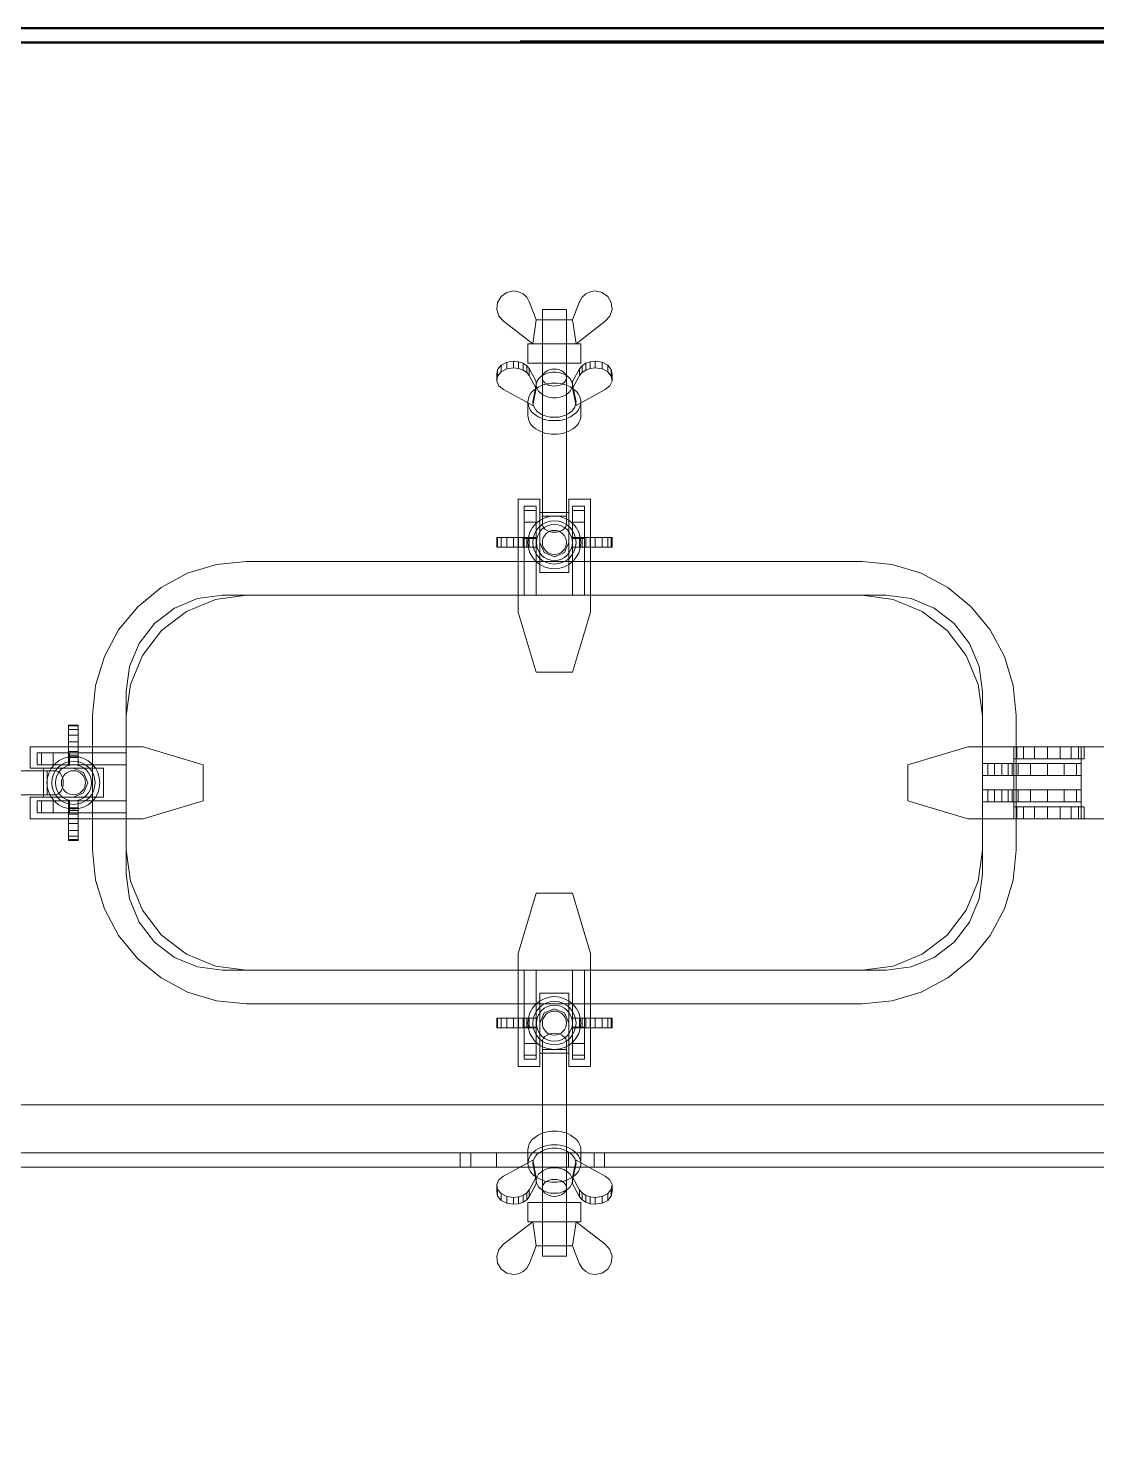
# Model space of a CAD drawing. Header units: millimetres. Extents: x -35117 to 70520, y -28859 to 27816.
# Drawn here: x 53006 to 53451, y -7721 to -7138 of the extents above; entities that cross this region are included whole.
import ezdxf

# ---------------------------------------------------------------- set-up
doc = ezdxf.new("R2010")
doc.units = ezdxf.units.MM
for name, color, linetype in [('-1109', 7, 'Continuous'), ('-1512', 7, 'Continuous'), ('PIPE_VENT', 251, 'Continuous')]:
    doc.layers.add(name, color=color, linetype=linetype)
doc.layers.add('Hull', color=1, linetype='Continuous', lineweight=40)

msp = doc.modelspace()

# ---------------------------------------------------------------- linework, layer by layer
at = {"layer": '-1109', "color": 1, "lineweight": 0}
for p, q in [((53230.812, -7605.896), (53200.812, -7605.896)), ((53241.418, -7605.896), (53230.812, -7605.896)), ((53245.811, -7605.896), (53241.418, -7605.896))]:
    msp.add_line(p, q, dxfattribs=at)
at = {"layer": '-1512', "color": 6, "lineweight": 0}
msp.add_line((53007.005, -7137.897), (53005.179, -7137.897), dxfattribs=at)
at = {"layer": 'Hull', "color": 4, "linetype": 'Continuous', "lineweight": 50}
for p, q in [((51765.813, -7137.897), (57370.812, -7137.897)), ((55850.812, -7137.897), (51765.813, -7137.897)), ((57370.812, -7143.897), (51765.813, -7143.897)), ((53600.716, -7143.723), (53210.715, -7143.723)), ((53210.715, -7143.723), (53600.716, -7143.723))]:
    msp.add_line(p, q, dxfattribs=at)
at = {"layer": 'Hull', "color": 86, "linetype": 'Continuous', "lineweight": 9}
for p, q in [((53610.811, -7605.896), (51765.813, -7605.896)), ((53185.812, -7605.896), (53185.812, -7611.896)), ((53190.205, -7605.896), (53185.812, -7605.896)), ((53190.205, -7611.896), (53190.205, -7605.896)), ((53200.812, -7605.896), (53190.205, -7605.896)), ((53200.812, -7611.896), (53200.812, -7605.896)), ((53230.812, -7611.896), (53230.812, -7605.896)), ((53241.418, -7605.896), (53241.418, -7611.896)), ((53245.811, -7611.896), (53245.811, -7605.896)), ((51765.813, -7611.896), (53610.811, -7611.896)), ((53185.812, -7611.896), (53190.205, -7611.896)), ((53190.205, -7611.896), (53200.812, -7611.896)), ((53200.812, -7611.896), (53230.812, -7611.896)), ((53230.812, -7611.896), (53241.418, -7611.896)), ((53241.418, -7611.896), (53245.811, -7611.896))]:
    msp.add_line(p, q, dxfattribs=at)
at = {"layer": 'Hull', "color": 4, "linetype": 'Continuous', "lineweight": 50}
for points in [[(53559.812, -7153.898), (53552.74, -7150.968), (53549.812, -7143.897), (51765.813, -7143.897)], [(53210.676, -7143.561), (53660.676, -7143.561), (53660.676, -9736.921)]]:
    msp.add_lwpolyline(points, dxfattribs=at)
at = {"layer": 'Hull', "color": 86, "linetype": 'Continuous', "lineweight": 9}
msp.add_lwpolyline([(51765.813, -7605.896), (53653.661, -7605.896), (53629.826, -7585.898), (51765.813, -7585.898)], dxfattribs=at)
at = {"layer": 'PIPE_VENT', "color": 251, "linetype": 'Continuous', "lineweight": 5}
for p, q in [((53201.274, -7252.082), (53202.734, -7249.579)), ((53202.734, -7249.579), (53205.084, -7247.883)), ((53205.084, -7247.883), (53207.919, -7247.281)), ((53207.919, -7247.281), (53209.994, -7247.596)), ((53235.385, -7251.767), (53236.424, -7249.946)), ((53236.424, -7249.946), (53237.956, -7248.511)), ((53237.956, -7248.511), (53239.845, -7247.596)), ((53239.845, -7247.596), (53241.92, -7247.281)), ((53241.92, -7247.281), (53244.755, -7247.883)), ((53200.954, -7254.963), (53201.274, -7252.082)), ((53201.826, -7257.724), (53200.954, -7254.963)), ((53214.453, -7251.767), (53214.406, -7251.648)), ((53214.453, -7251.767), (53214.406, -7251.648)), ((53219.919, -7254.963), (53229.919, -7254.963)), ((53219.919, -7254.963), (53219.919, -7340.964)), ((53229.919, -7254.963), (53229.919, -7340.964)), ((53232.42, -7259.281), (53235.387, -7251.767)), ((53235.432, -7251.648), (53235.385, -7251.767)), ((53203.744, -7259.9), (53201.826, -7257.724)), ((53215.919, -7269.281), (53203.744, -7259.9)), ((53217.419, -7259.281), (53215.919, -7269.281)), ((53217.419, -7259.281), (53232.42, -7259.281)), ((53233.92, -7269.281), (53232.42, -7259.281)), ((53232.42, -7259.281), (53233.92, -7269.281)), ((53213.92, -7269.281), (53235.919, -7269.281)), ((53213.92, -7277.283), (53213.92, -7269.281)), ((53233.92, -7269.281), (53215.919, -7269.281)), ((53235.919, -7277.283), (53235.919, -7269.281)), ((53201.274, -7279.911), (53202.734, -7278.138)), ((53201.274, -7279.911), (53201.274, -7282.737)), ((53202.734, -7278.138), (53205.084, -7276.938)), ((53202.734, -7278.138), (53202.734, -7280.967)), ((53205.084, -7276.938), (53207.919, -7276.514)), ((53205.084, -7276.938), (53205.084, -7279.767)), ((53207.919, -7276.514), (53207.919, -7279.34)), ((53207.919, -7276.514), (53209.994, -7276.737)), ((53209.994, -7276.737), (53209.994, -7279.563)), ((53209.994, -7276.737), (53211.883, -7277.381)), ((53211.883, -7277.381), (53211.883, -7280.21)), ((53211.883, -7277.381), (53213.415, -7278.397)), ((53213.415, -7278.397), (53213.415, -7281.226)), ((53213.415, -7278.397), (53214.406, -7279.627)), ((53235.919, -7277.283), (53213.92, -7277.283)), ((53214.453, -7282.514), (53214.453, -7279.688)), ((53235.432, -7282.432), (53235.432, -7279.603)), ((53236.424, -7278.397), (53237.956, -7277.381)), ((53236.424, -7278.397), (53236.424, -7281.226)), ((53237.956, -7277.381), (53239.845, -7276.737)), ((53237.956, -7277.381), (53237.956, -7280.21)), ((53239.845, -7276.737), (53241.92, -7276.514)), ((53239.845, -7276.737), (53239.845, -7279.563)), ((53241.92, -7276.514), (53241.92, -7279.34)), ((53241.92, -7276.514), (53244.755, -7276.935)), ((53244.755, -7276.935), (53244.755, -7279.764)), ((53244.755, -7276.935), (53247.105, -7278.138)), ((53247.105, -7278.138), (53247.105, -7280.967)), ((53247.105, -7278.138), (53248.566, -7279.908)), ((53248.566, -7279.908), (53248.566, -7282.737)), ((53214.453, -7282.514), (53214.406, -7282.432)), ((53214.406, -7282.432), (53217.419, -7287.827)), ((53219.919, -7283.359), (53219.919, -7344.169)), ((53229.919, -7283.359), (53229.919, -7344.169)), ((53232.42, -7287.827), (53235.432, -7282.432)), ((53235.432, -7282.432), (53235.385, -7282.514)), ((53217.419, -7286.414), (53215.919, -7293.485)), ((53232.42, -7286.414), (53233.92, -7293.485)), ((53213.92, -7299.14), (53213.92, -7293.485)), ((53235.919, -7299.14), (53235.919, -7293.485)), ((53209.92, -7333.915), (53209.92, -7380.912)), ((53230.92, -7333.915), (53230.92, -7351.914)), ((53217.419, -7338.639), (53212.421, -7338.639)), ((53217.419, -7343.479), (53212.421, -7343.479)), ((53217.419, -7338.639), (53217.419, -7343.479)), ((53218.919, -7364.414), (53218.919, -7339.414)), ((53218.919, -7339.414), (53230.919, -7339.414)), ((53229.919, -7340.964), (53219.919, -7340.964)), ((53230.919, -7339.414), (53230.919, -7364.414)), ((53237.421, -7338.639), (53232.42, -7338.639)), ((53237.421, -7343.479), (53232.42, -7343.479)), ((53237.421, -7338.639), (53237.421, -7343.479)), ((53200.954, -7353.913), (53200.954, -7349.912)), ((53200.954, -7349.912), (53201.274, -7349.912)), ((53201.274, -7353.913), (53201.274, -7349.912)), ((53201.274, -7349.912), (53202.734, -7349.912)), ((53202.734, -7353.913), (53202.734, -7349.912)), ((53202.734, -7349.912), (53205.084, -7349.912)), ((53205.084, -7353.913), (53205.084, -7349.912)), ((53205.084, -7349.912), (53207.919, -7349.912)), ((53207.919, -7353.913), (53207.919, -7349.912)), ((53207.919, -7349.912), (53209.994, -7349.912)), ((53209.994, -7349.912), (53209.994, -7353.913)), ((53209.994, -7349.912), (53211.883, -7349.912)), ((53211.883, -7349.912), (53211.883, -7353.913)), ((53211.883, -7349.912), (53213.415, -7349.912)), ((53213.415, -7349.912), (53213.415, -7353.913)), ((53213.415, -7349.912), (53214.453, -7349.912)), ((53214.406, -7353.913), (53214.406, -7349.912)), ((53214.406, -7349.912), (53217.419, -7349.912)), ((53214.453, -7349.912), (53214.453, -7353.913)), ((53217.419, -7349.912), (53217.419, -7353.913)), ((53232.419, -7353.913), (53232.419, -7349.912)), ((53232.419, -7349.912), (53235.432, -7349.912)), ((53235.385, -7353.913), (53235.385, -7349.912)), ((53235.385, -7349.912), (53236.424, -7349.912)), ((53235.432, -7349.912), (53235.432, -7353.913)), ((53236.424, -7353.913), (53236.424, -7349.912)), ((53236.424, -7349.912), (53237.956, -7349.912)), ((53237.956, -7353.913), (53237.956, -7349.912)), ((53237.956, -7349.912), (53239.845, -7349.912)), ((53239.845, -7353.913), (53239.845, -7349.912)), ((53239.845, -7349.912), (53241.919, -7349.912)), ((53241.919, -7349.912), (53241.919, -7353.913)), ((53241.919, -7349.912), (53244.755, -7349.912)), ((53244.755, -7349.912), (53244.755, -7353.913)), ((53244.755, -7349.912), (53247.104, -7349.912)), ((53247.104, -7349.912), (53247.104, -7353.913)), ((53247.104, -7349.912), (53248.566, -7349.912)), ((53248.566, -7349.912), (53248.566, -7353.913)), ((53248.566, -7349.912), (53248.886, -7349.912)), ((53248.886, -7349.912), (53248.886, -7353.913)), ((53201.274, -7353.913), (53200.954, -7353.913)), ((53202.734, -7353.913), (53201.274, -7353.913)), ((53205.084, -7353.913), (53202.734, -7353.913)), ((53207.919, -7353.913), (53205.084, -7353.913)), ((53209.994, -7353.913), (53207.919, -7353.913)), ((53211.883, -7353.913), (53209.994, -7353.913)), ((53213.415, -7353.913), (53211.883, -7353.913)), ((53212.421, -7350.281), (53212.421, -7373.914)), ((53214.453, -7353.913), (53213.415, -7353.913)), ((53217.419, -7353.913), (53214.406, -7353.913)), ((53230.92, -7351.914), (53229.162, -7356.156)), ((53235.432, -7353.913), (53232.419, -7353.913)), ((53232.42, -7350.281), (53232.42, -7373.914)), ((53236.424, -7353.913), (53235.385, -7353.913)), ((53237.956, -7353.913), (53236.424, -7353.913)), ((53239.845, -7353.913), (53237.956, -7353.913)), ((53241.919, -7353.913), (53239.845, -7353.913)), ((53244.755, -7353.913), (53241.919, -7353.913)), ((53247.104, -7353.913), (53244.755, -7353.913)), ((53248.566, -7353.913), (53247.104, -7353.913)), ((53248.886, -7353.913), (53248.566, -7353.913)), ((53084.434, -7361.142), (53072.429, -7364.783)), ((53096.919, -7359.913), (53084.434, -7361.142)), ((53229.162, -7356.156), (53224.921, -7357.914)), ((53072.429, -7364.783), (53061.363, -7370.698)), ((53218.919, -7364.414), (53230.919, -7364.414)), ((53061.363, -7370.698), (53051.665, -7378.66)), ((53051.665, -7378.66), (53043.706, -7388.358)), ((53058.636, -7385.627), (53066.92, -7379.273)), ((53066.92, -7379.273), (53076.567, -7375.275)), ((53071.919, -7380.613), (53083.978, -7375.617)), ((53083.978, -7375.617), (53096.919, -7373.914)), ((53096.919, -7373.914), (53352.92, -7373.914)), ((53352.92, -7373.914), (53365.861, -7375.617)), ((53061.565, -7388.556), (53071.919, -7380.613)), ((53209.92, -7380.912), (53217.419, -7405.912)), ((53043.706, -7388.358), (53037.791, -7399.421)), ((53052.278, -7393.912), (53058.636, -7385.627)), ((53053.619, -7398.914), (53061.565, -7388.556)), ((53048.283, -7403.559), (53052.278, -7393.912)), ((53037.791, -7399.421), (53034.149, -7411.426)), ((53048.624, -7410.972), (53053.619, -7398.914)), ((53046.919, -7413.913), (53048.283, -7403.559)), ((53034.149, -7411.426), (53032.919, -7423.914)), ((53046.919, -7423.914), (53048.624, -7410.972)), ((53046.919, -7489.914), (53046.919, -7413.913)), ((53032.919, -7423.914), (53032.919, -7479.914)), ((53046.919, -7479.914), (53046.919, -7423.914)), ((53022.92, -7428.266), (53026.919, -7428.266)), ((53022.92, -7429.728), (53026.919, -7429.728)), ((53026.919, -7428.266), (53026.919, -7429.728)), ((53026.919, -7429.728), (53026.919, -7432.078)), ((53006.92, -7436.915), (53006.92, -7445.914)), ((53006.92, -7436.915), (53006.92, -7445.914)), ((53022.92, -7432.078), (53026.919, -7432.078)), ((53022.92, -7434.913), (53026.919, -7434.913)), ((53022.92, -7436.988), (53026.919, -7436.988)), ((53026.919, -7432.078), (53026.919, -7434.913)), ((53026.919, -7434.913), (53026.919, -7436.988)), ((53026.919, -7436.988), (53026.919, -7438.877)), ((53396.92, -7436.915), (53371.92, -7444.413)), ((53396.92, -7436.915), (53443.92, -7436.915)), ((53415.92, -7436.915), (53415.92, -7441.913)), ((53416.986, -7436.915), (53415.92, -7436.915)), ((53415.92, -7436.915), (53415.92, -7441.913)), ((53415.92, -7436.915), (53415.92, -7466.913)), ((53415.92, -7466.913), (53415.92, -7436.915)), ((53416.986, -7436.915), (53416.986, -7441.913)), ((53420.02, -7436.915), (53416.986, -7436.915)), ((53417.184, -7436.915), (53417.184, -7441.913)), ((53445.184, -7436.915), (53417.184, -7436.915)), ((53417.184, -7436.915), (53417.184, -7441.913)), ((53420.02, -7436.915), (53420.02, -7441.913)), ((53424.563, -7436.915), (53420.02, -7436.915)), ((53424.563, -7436.915), (53424.563, -7441.913)), ((53429.92, -7436.915), (53424.563, -7436.915)), ((53429.92, -7441.913), (53429.92, -7436.915)), ((53435.277, -7436.915), (53429.92, -7436.915)), ((53435.277, -7441.913), (53435.277, -7436.915)), ((53439.819, -7436.915), (53435.277, -7436.915)), ((53439.819, -7441.913), (53439.819, -7436.915)), ((53442.854, -7436.915), (53439.819, -7436.915)), ((53442.854, -7441.913), (53442.854, -7436.915)), ((53443.92, -7436.915), (53442.854, -7436.915)), ((53443.92, -7441.913), (53443.92, -7436.915)), ((53445.184, -7441.913), (53445.184, -7436.915)), ((53009.897, -7444.413), (53009.897, -7439.414)), ((53009.897, -7439.414), (53011.645, -7439.414)), ((53011.645, -7444.413), (53011.645, -7439.414)), ((53011.645, -7439.414), (53016.485, -7439.414)), ((53016.485, -7444.413), (53016.485, -7439.414)), ((53016.485, -7439.414), (53023.286, -7439.414)), ((53022.92, -7438.877), (53026.919, -7438.877)), ((53022.92, -7440.409), (53026.919, -7440.409)), ((53022.92, -7444.413), (53022.92, -7441.401)), ((53022.92, -7441.401), (53022.92, -7441.446)), ((53023.286, -7444.413), (53023.286, -7439.414)), ((53023.286, -7439.414), (53046.919, -7439.414)), ((53023.286, -7439.414), (53023.286, -7444.413)), ((53026.919, -7438.877), (53026.919, -7440.409)), ((53046.919, -7439.414), (53046.919, -7444.413)), ((53415.92, -7441.913), (53416.986, -7441.913)), ((53416.986, -7441.913), (53420.02, -7441.913)), ((53417.184, -7441.913), (53445.184, -7441.913)), ((53420.02, -7441.913), (53424.563, -7441.913)), ((53424.563, -7441.913), (53429.92, -7441.913)), ((53429.92, -7441.913), (53435.277, -7441.913)), ((53435.277, -7441.913), (53439.819, -7441.913)), ((53439.819, -7441.913), (53442.854, -7441.913)), ((53442.854, -7441.913), (53443.92, -7441.913)), ((52927.969, -7446.912), (53013.969, -7446.912)), ((52956.366, -7446.912), (53017.177, -7446.912)), ((53006.92, -7445.914), (53024.921, -7445.914)), ((53011.645, -7444.413), (53009.897, -7444.413)), ((53016.485, -7444.413), (53011.645, -7444.413)), ((53012.421, -7445.914), (53037.421, -7445.914)), ((53012.421, -7457.914), (53012.421, -7445.914)), ((53013.969, -7446.912), (53013.969, -7456.913)), ((53023.286, -7444.413), (53016.485, -7444.413)), ((53046.919, -7444.413), (53023.286, -7444.413)), ((53029.162, -7447.672), (53024.921, -7445.914)), ((53029.162, -7447.672), (53030.92, -7451.914)), ((53037.421, -7457.914), (53037.421, -7445.914)), ((53371.92, -7444.413), (53371.92, -7459.412)), ((53402.92, -7443.912), (53402.92, -7448.914)), ((53405.105, -7443.912), (53402.92, -7443.912)), ((53402.92, -7443.912), (53402.92, -7448.914)), ((53402.92, -7448.914), (53405.105, -7448.914)), ((53405.105, -7443.912), (53405.105, -7448.914)), ((53407.919, -7443.912), (53405.105, -7443.912)), ((53405.105, -7448.914), (53407.919, -7448.914)), ((53407.919, -7443.912), (53407.919, -7448.914)), ((53410.981, -7443.912), (53407.919, -7443.912)), ((53407.919, -7448.914), (53410.981, -7448.914)), ((53410.981, -7443.912), (53410.981, -7448.914)), ((53413.576, -7443.912), (53410.981, -7443.912)), ((53410.981, -7448.914), (53413.576, -7448.914)), ((53413.576, -7443.912), (53413.576, -7448.914)), ((53415.311, -7443.912), (53413.576, -7443.912)), ((53413.576, -7448.914), (53415.311, -7448.914)), ((53415.311, -7443.912), (53415.311, -7448.914)), ((53415.92, -7443.912), (53415.311, -7443.912)), ((53415.311, -7448.914), (53415.92, -7448.914)), ((53415.92, -7443.912), (53415.92, -7448.914)), ((53417.795, -7443.912), (53415.92, -7443.912)), ((53415.92, -7448.914), (53417.795, -7448.914)), ((53417.795, -7443.912), (53417.795, -7448.914)), ((53422.92, -7443.912), (53417.795, -7443.912)), ((53417.795, -7448.914), (53422.92, -7448.914)), ((53422.92, -7443.912), (53422.92, -7448.914)), ((53429.92, -7443.912), (53422.92, -7443.912)), ((53422.92, -7448.914), (53429.92, -7448.914)), ((53429.92, -7448.914), (53429.92, -7443.912)), ((53436.92, -7443.912), (53429.92, -7443.912)), ((53429.92, -7448.914), (53436.92, -7448.914)), ((53436.92, -7448.914), (53436.92, -7443.912)), ((53442.044, -7443.912), (53436.92, -7443.912)), ((53436.92, -7448.914), (53442.044, -7448.914)), ((53442.044, -7448.914), (53442.044, -7443.912)), ((53443.92, -7443.912), (53442.044, -7443.912)), ((53442.044, -7448.914), (53443.92, -7448.914)), ((53443.92, -7448.914), (53443.92, -7443.912)), ((53030.92, -7451.914), (53029.162, -7456.156)), ((53402.92, -7454.914), (53402.92, -7459.913)), ((53405.105, -7454.914), (53402.92, -7454.914)), ((53402.92, -7454.914), (53402.92, -7459.913)), ((53405.105, -7454.914), (53405.105, -7459.913)), ((53407.919, -7454.914), (53405.105, -7454.914)), ((53407.919, -7454.914), (53407.919, -7459.913)), ((53410.981, -7454.914), (53407.919, -7454.914)), ((53410.981, -7454.914), (53410.981, -7459.913)), ((53413.576, -7454.914), (53410.981, -7454.914)), ((53413.576, -7454.914), (53413.576, -7459.913)), ((53415.311, -7454.914), (53413.576, -7454.914)), ((53415.311, -7454.914), (53415.311, -7459.913)), ((53415.92, -7454.914), (53415.311, -7454.914)), ((53415.92, -7454.914), (53415.92, -7459.913)), ((53417.795, -7454.914), (53415.92, -7454.914)), ((53417.795, -7454.914), (53417.795, -7459.913)), ((53422.92, -7454.914), (53417.795, -7454.914)), ((53422.92, -7454.914), (53422.92, -7459.913)), ((53429.92, -7454.914), (53422.92, -7454.914)), ((53429.92, -7459.913), (53429.92, -7454.914)), ((53436.92, -7454.914), (53429.92, -7454.914)), ((53436.92, -7459.913), (53436.92, -7454.914)), ((53442.044, -7454.914), (53436.92, -7454.914)), ((53442.044, -7459.913), (53442.044, -7454.914)), ((53443.92, -7454.914), (53442.044, -7454.914)), ((53443.92, -7459.913), (53443.92, -7454.914)), ((52927.969, -7456.913), (53013.969, -7456.913)), ((52956.366, -7456.913), (53017.177, -7456.913)), ((53006.92, -7457.914), (53006.92, -7466.913)), ((53024.921, -7457.914), (53006.92, -7457.914)), ((53006.92, -7457.914), (53006.92, -7466.913)), ((53009.897, -7464.414), (53009.897, -7459.412)), ((53009.897, -7459.412), (53011.645, -7459.412)), ((53011.645, -7464.414), (53011.645, -7459.412)), ((53011.645, -7459.412), (53016.485, -7459.412)), ((53037.421, -7457.914), (53012.421, -7457.914)), ((53016.485, -7464.414), (53016.485, -7459.412)), ((53016.485, -7459.412), (53023.286, -7459.412)), ((53022.92, -7462.427), (53022.92, -7459.412)), ((53023.286, -7464.414), (53023.286, -7459.412)), ((53023.286, -7459.412), (53046.919, -7459.412)), ((53023.286, -7459.412), (53023.286, -7464.414)), ((53029.162, -7456.156), (53024.921, -7457.914)), ((53046.919, -7459.412), (53046.919, -7464.414)), ((53371.92, -7459.412), (53396.92, -7466.913)), ((53402.92, -7459.913), (53405.105, -7459.913)), ((53405.105, -7459.913), (53407.919, -7459.913)), ((53407.919, -7459.913), (53410.981, -7459.913)), ((53410.981, -7459.913), (53413.576, -7459.913)), ((53413.576, -7459.913), (53415.311, -7459.913)), ((53415.311, -7459.913), (53415.92, -7459.913)), ((53415.92, -7459.913), (53417.795, -7459.913)), ((53417.795, -7459.913), (53422.92, -7459.913)), ((53422.92, -7459.913), (53429.92, -7459.913)), ((53429.92, -7459.913), (53436.92, -7459.913)), ((53436.92, -7459.913), (53442.044, -7459.913)), ((53442.044, -7459.913), (53443.92, -7459.913)), ((53011.645, -7464.414), (53009.897, -7464.414)), ((53016.485, -7464.414), (53011.645, -7464.414)), ((53023.286, -7464.414), (53016.485, -7464.414)), ((53022.92, -7462.381), (53022.92, -7462.427)), ((53022.92, -7463.416), (53026.919, -7463.416)), ((53022.92, -7464.951), (53026.919, -7464.951)), ((53022.92, -7466.84), (53026.919, -7466.84)), ((53046.919, -7464.414), (53023.286, -7464.414)), ((53026.919, -7463.416), (53026.919, -7464.951)), ((53026.919, -7464.951), (53026.919, -7466.84)), ((53026.919, -7466.84), (53026.919, -7468.912)), ((53415.92, -7461.915), (53415.92, -7466.913)), ((53416.986, -7461.915), (53415.92, -7461.915)), ((53415.92, -7461.915), (53415.92, -7466.913)), ((53416.986, -7461.915), (53416.986, -7466.913)), ((53420.02, -7461.915), (53416.986, -7461.915)), ((53417.184, -7461.915), (53417.184, -7466.913)), ((53445.184, -7461.915), (53417.184, -7461.915)), ((53417.184, -7461.915), (53417.184, -7466.913)), ((53420.02, -7461.915), (53420.02, -7466.913)), ((53424.563, -7461.915), (53420.02, -7461.915)), ((53424.563, -7461.915), (53424.563, -7466.913)), ((53429.92, -7461.915), (53424.563, -7461.915)), ((53429.92, -7466.913), (53429.92, -7461.915)), ((53435.277, -7461.915), (53429.92, -7461.915)), ((53435.277, -7466.913), (53435.277, -7461.915)), ((53439.819, -7461.915), (53435.277, -7461.915)), ((53439.819, -7466.913), (53439.819, -7461.915)), ((53442.854, -7461.915), (53439.819, -7461.915)), ((53442.854, -7466.913), (53442.854, -7461.915)), ((53443.92, -7461.915), (53442.854, -7461.915)), ((53443.92, -7466.913), (53443.92, -7461.915)), ((53445.184, -7466.913), (53445.184, -7461.915)), ((53022.92, -7468.912), (53026.919, -7468.912)), ((53022.92, -7471.75), (53026.919, -7471.75)), ((53026.919, -7468.912), (53026.919, -7471.75)), ((53026.919, -7471.75), (53026.919, -7474.1)), ((53415.92, -7466.913), (53416.986, -7466.913)), ((53416.986, -7466.913), (53420.02, -7466.913)), ((53417.184, -7466.913), (53445.184, -7466.913)), ((53420.02, -7466.913), (53424.563, -7466.913)), ((53424.563, -7466.913), (53429.92, -7466.913)), ((53429.92, -7466.913), (53435.277, -7466.913)), ((53435.277, -7466.913), (53439.819, -7466.913)), ((53439.819, -7466.913), (53442.854, -7466.913)), ((53442.854, -7466.913), (53443.92, -7466.913)), ((53022.92, -7474.1), (53026.919, -7474.1)), ((53022.92, -7475.559), (53026.919, -7475.559)), ((53026.919, -7474.1), (53026.919, -7475.559)), ((53032.919, -7479.914), (53034.149, -7492.399)), ((53048.624, -7492.853), (53046.919, -7479.914)), ((53048.283, -7500.266), (53046.919, -7489.914)), ((53034.149, -7492.399), (53037.791, -7504.404)), ((53053.619, -7504.914), (53048.624, -7492.853)), ((53052.278, -7509.913), (53048.283, -7500.266)), ((53217.419, -7497.913), (53209.92, -7522.913)), ((53037.791, -7504.404), (53043.706, -7515.47)), ((53061.565, -7515.268), (53053.619, -7504.914)), ((53058.636, -7518.198), (53052.278, -7509.913)), ((53043.706, -7515.47), (53051.665, -7525.168)), ((53066.92, -7524.555), (53058.636, -7518.198)), ((53071.919, -7523.215), (53061.565, -7515.268)), ((53076.567, -7528.55), (53066.92, -7524.555)), ((53083.978, -7528.211), (53071.919, -7523.215)), ((53209.92, -7522.913), (53209.92, -7569.913)), ((53051.665, -7525.168), (53061.363, -7533.127)), ((53096.919, -7529.914), (53083.978, -7528.211)), ((53212.421, -7553.547), (53212.421, -7529.914)), ((53232.42, -7553.547), (53232.42, -7529.914)), ((53061.363, -7533.127), (53072.427, -7539.042)), ((53072.427, -7539.042), (53084.433, -7542.682)), ((53218.919, -7564.414), (53218.919, -7539.414)), ((53230.919, -7539.414), (53218.919, -7539.414)), ((53230.919, -7539.414), (53230.919, -7564.414)), ((53084.433, -7542.682), (53096.919, -7543.912)), ((53229.162, -7547.672), (53224.921, -7545.914)), ((53229.162, -7547.672), (53230.92, -7551.914)), ((53200.952, -7553.913), (53200.952, -7549.912)), ((53200.952, -7549.912), (53201.274, -7549.912)), ((53201.274, -7553.913), (53200.952, -7553.913)), ((53201.274, -7553.913), (53201.274, -7549.912)), ((53201.274, -7549.912), (53202.734, -7549.912)), ((53202.734, -7553.913), (53201.274, -7553.913)), ((53202.734, -7553.913), (53202.734, -7549.912)), ((53202.734, -7549.912), (53205.084, -7549.912)), ((53205.084, -7553.913), (53202.734, -7553.913)), ((53205.084, -7553.913), (53205.084, -7549.912)), ((53205.084, -7549.912), (53207.919, -7549.912)), ((53207.919, -7553.913), (53205.084, -7553.913)), ((53207.919, -7553.913), (53207.919, -7549.912)), ((53207.919, -7549.912), (53209.994, -7549.912)), ((53209.994, -7553.913), (53207.919, -7553.913)), ((53209.994, -7549.912), (53209.994, -7553.913)), ((53209.994, -7549.912), (53211.883, -7549.912)), ((53211.883, -7553.913), (53209.994, -7553.913)), ((53211.883, -7549.912), (53211.883, -7553.913)), ((53211.883, -7549.912), (53213.415, -7549.912)), ((53213.415, -7553.913), (53211.883, -7553.913)), ((53213.415, -7549.912), (53213.415, -7553.913)), ((53213.415, -7549.912), (53214.453, -7549.912)), ((53214.453, -7553.913), (53213.415, -7553.913)), ((53214.406, -7553.913), (53214.406, -7549.912)), ((53214.406, -7549.912), (53217.419, -7549.912)), ((53217.419, -7553.913), (53214.406, -7553.913)), ((53214.453, -7549.912), (53214.453, -7553.913)), ((53217.419, -7549.912), (53217.419, -7553.913)), ((53230.92, -7551.914), (53230.92, -7569.913)), ((53232.419, -7553.913), (53232.419, -7549.912)), ((53232.419, -7549.912), (53235.432, -7549.912)), ((53235.432, -7553.913), (53232.419, -7553.913)), ((53235.385, -7553.913), (53235.385, -7549.912)), ((53235.385, -7549.912), (53236.424, -7549.912)), ((53236.424, -7553.913), (53235.385, -7553.913)), ((53235.432, -7549.912), (53235.432, -7553.913)), ((53236.424, -7553.913), (53236.424, -7549.912)), ((53236.424, -7549.912), (53237.956, -7549.912)), ((53237.956, -7553.913), (53236.424, -7553.913)), ((53237.956, -7553.913), (53237.956, -7549.912)), ((53237.956, -7549.912), (53239.845, -7549.912)), ((53239.845, -7553.913), (53237.956, -7553.913)), ((53239.845, -7553.913), (53239.845, -7549.912)), ((53239.845, -7549.912), (53241.919, -7549.912)), ((53241.919, -7553.913), (53239.845, -7553.913)), ((53241.919, -7549.912), (53241.919, -7553.913)), ((53241.919, -7549.912), (53244.755, -7549.912)), ((53244.755, -7553.913), (53241.919, -7553.913)), ((53244.755, -7549.912), (53244.755, -7553.913)), ((53244.755, -7549.912), (53247.105, -7549.912)), ((53247.105, -7553.913), (53244.755, -7553.913)), ((53247.105, -7549.912), (53247.105, -7553.913)), ((53247.105, -7549.912), (53248.566, -7549.912)), ((53248.566, -7553.913), (53247.105, -7553.913)), ((53248.566, -7549.912), (53248.566, -7553.913)), ((53248.566, -7549.912), (53248.886, -7549.912)), ((53248.886, -7553.913), (53248.566, -7553.913)), ((53248.886, -7549.912), (53248.886, -7553.913)), ((53219.919, -7620.469), (53219.919, -7559.656)), ((53229.919, -7620.469), (53229.919, -7559.656)), ((53212.421, -7560.349), (53217.419, -7560.349)), ((53212.421, -7565.189), (53217.419, -7565.189)), ((53217.419, -7560.349), (53217.419, -7565.189)), ((53230.919, -7564.414), (53218.919, -7564.414)), ((53219.919, -7562.864), (53229.919, -7562.864)), ((53219.919, -7648.865), (53219.919, -7562.864)), ((53229.919, -7648.865), (53229.919, -7562.864)), ((53232.42, -7560.349), (53237.421, -7560.349)), ((53232.42, -7565.189), (53237.421, -7565.189)), ((53237.421, -7560.349), (53237.421, -7565.189)), ((53209.92, -7569.913), (53218.919, -7569.913)), ((53213.919, -7604.688), (53213.919, -7610.343)), ((53235.919, -7604.688), (53235.919, -7610.343)), ((53217.419, -7617.414), (53215.919, -7610.346)), ((53232.419, -7617.414), (53233.919, -7610.346)), ((53217.419, -7616.001), (53214.406, -7621.396)), ((53235.432, -7621.396), (53232.419, -7616.001)), ((53201.274, -7623.92), (53201.274, -7621.091)), ((53202.734, -7625.687), (53201.274, -7623.92)), ((53202.734, -7625.687), (53202.734, -7622.861)), ((53205.084, -7626.89), (53205.084, -7624.061)), ((53211.883, -7626.444), (53211.883, -7623.615)), ((53213.415, -7625.428), (53213.415, -7622.602)), ((53214.406, -7621.396), (53214.453, -7621.311)), ((53214.406, -7621.396), (53214.406, -7624.225)), ((53235.385, -7621.311), (53235.385, -7624.14)), ((53235.385, -7621.311), (53235.432, -7621.396)), ((53236.424, -7625.431), (53235.432, -7624.198)), ((53236.424, -7625.431), (53236.424, -7622.602)), ((53237.956, -7626.444), (53237.956, -7623.615)), ((53244.755, -7626.89), (53244.755, -7624.061)), ((53247.105, -7625.69), (53247.105, -7622.861)), ((53248.566, -7623.92), (53247.105, -7625.69)), ((53248.566, -7623.92), (53248.566, -7621.091)), ((53205.084, -7626.89), (53202.734, -7625.687)), ((53207.919, -7627.314), (53205.084, -7626.89)), ((53207.919, -7627.314), (53207.919, -7624.485)), ((53209.994, -7627.091), (53207.919, -7627.314)), ((53209.994, -7627.091), (53209.994, -7624.262)), ((53211.883, -7626.444), (53209.994, -7627.091)), ((53213.415, -7625.428), (53211.883, -7626.444)), ((53213.919, -7626.545), (53235.919, -7626.545)), ((53213.919, -7626.545), (53213.919, -7634.546)), ((53235.919, -7626.545), (53235.919, -7634.546)), ((53237.956, -7626.444), (53236.424, -7625.431)), ((53239.845, -7627.091), (53237.956, -7626.444)), ((53239.845, -7627.091), (53239.845, -7624.262)), ((53241.919, -7627.314), (53239.845, -7627.091)), ((53241.919, -7627.314), (53241.919, -7624.485)), ((53244.755, -7626.89), (53241.919, -7627.314)), ((53247.105, -7625.69), (53244.755, -7626.89)), ((53203.744, -7643.927), (53215.919, -7634.546)), ((53235.919, -7634.546), (53213.919, -7634.546)), ((53215.919, -7634.546), (53233.919, -7634.546)), ((53217.419, -7644.547), (53215.919, -7634.546)), ((53232.419, -7644.547), (53233.919, -7634.546)), ((53232.419, -7644.547), (53233.919, -7634.546)), ((53200.952, -7648.865), (53201.826, -7646.1)), ((53201.826, -7646.1), (53203.744, -7643.927)), ((53232.419, -7644.547), (53217.419, -7644.547)), ((53235.432, -7652.176), (53232.419, -7644.547)), ((53201.274, -7651.746), (53200.952, -7648.865)), ((53202.734, -7654.249), (53201.274, -7651.746)), ((53214.406, -7652.176), (53214.453, -7652.057)), ((53214.406, -7652.176), (53214.453, -7652.057)), ((53229.919, -7648.865), (53219.919, -7648.865)), ((53235.385, -7652.057), (53235.432, -7652.176)), ((53236.424, -7653.882), (53235.39, -7652.067)), ((53205.084, -7655.945), (53202.734, -7654.249)), ((53207.919, -7656.547), (53205.084, -7655.945)), ((53207.919, -7656.547), (53209.994, -7656.232)), ((53237.956, -7655.317), (53236.424, -7653.882)), ((53239.845, -7656.232), (53237.956, -7655.317)), ((53241.919, -7656.547), (53239.845, -7656.232)), ((53241.919, -7656.547), (53244.755, -7655.945))]:
    msp.add_line(p, q, dxfattribs=at)
for points in [[(53215.919, -7269.281), (53203.744, -7259.9), (53201.826, -7257.724), (53200.954, -7254.963), (53201.274, -7252.082), (53202.734, -7249.579), (53205.084, -7247.883), (53207.919, -7247.281), (53209.994, -7247.596)], [(53209.994, -7247.596), (53211.883, -7248.514), (53213.414, -7249.946), (53214.453, -7251.767)], [(53244.755, -7247.883), (53247.105, -7249.579), (53248.566, -7252.082), (53248.886, -7254.963), (53248.013, -7257.728), (53246.095, -7259.9), (53233.92, -7269.281)], [(53235.385, -7251.767), (53236.424, -7249.946), (53237.956, -7248.511), (53239.845, -7247.596), (53241.92, -7247.281), (53244.755, -7247.883)], [(53214.406, -7251.648), (53217.419, -7259.281), (53215.919, -7269.281)], [(53233.92, -7269.281), (53232.42, -7259.281), (53235.432, -7251.648)], [(53200.954, -7284.775), (53201.274, -7282.737), (53202.734, -7280.967), (53205.084, -7279.767), (53207.919, -7279.34), (53209.994, -7279.563), (53211.883, -7280.21), (53213.415, -7281.226), (53214.453, -7282.514)], [(53200.954, -7284.775), (53200.954, -7281.946), (53201.274, -7279.911)], [(53214.406, -7282.432), (53214.406, -7279.603), (53217.419, -7284.998), (53217.419, -7287.827)], [(53232.42, -7287.827), (53232.42, -7284.998), (53235.387, -7279.688)], [(53235.385, -7282.514), (53235.385, -7279.688), (53236.424, -7278.397)], [(53235.385, -7282.514), (53236.424, -7281.226), (53237.956, -7280.21), (53239.845, -7279.563), (53241.92, -7279.34), (53244.755, -7279.764), (53247.105, -7280.967), (53248.566, -7282.737), (53248.886, -7284.772)], [(53248.566, -7279.908), (53248.886, -7281.943), (53248.886, -7284.772)], [(53217.419, -7287.827), (53215.919, -7294.898), (53203.744, -7288.263), (53201.826, -7286.728), (53200.954, -7284.775)], [(53248.886, -7284.772), (53248.013, -7286.728), (53246.095, -7288.263), (53233.92, -7294.898), (53232.42, -7287.827)], [(53224.921, -7357.914), (53220.677, -7356.156), (53218.919, -7351.914), (53218.919, -7333.915), (53209.92, -7333.915)], [(53209.92, -7333.915), (53209.92, -7380.912), (53217.419, -7405.912)], [(53212.421, -7336.89), (53217.419, -7336.89), (53217.419, -7338.639)], [(53212.421, -7373.914), (53212.421, -7350.281), (53212.421, -7343.479), (53212.421, -7338.639), (53212.421, -7336.89)], [(53212.421, -7336.89), (53212.421, -7338.639), (53212.421, -7343.479), (53212.421, -7350.281)], [(53217.419, -7405.912), (53232.42, -7405.912), (53239.92, -7380.912), (53239.92, -7333.915), (53230.92, -7333.915)], [(53230.92, -7333.915), (53230.92, -7351.914), (53229.162, -7356.156), (53224.921, -7357.914)], [(53232.42, -7336.89), (53237.421, -7336.89), (53237.421, -7338.639)], [(53232.42, -7373.914), (53232.42, -7350.281), (53232.42, -7343.479), (53232.42, -7338.639), (53232.42, -7336.89)], [(53232.42, -7336.89), (53232.42, -7338.639), (53232.42, -7343.479), (53232.42, -7350.281)], [(53217.419, -7343.479), (53217.419, -7350.281), (53212.421, -7350.281)], [(53237.421, -7343.479), (53237.421, -7350.281), (53232.42, -7350.281)], [(53212.421, -7350.281), (53217.419, -7350.281), (53217.419, -7373.914), (53212.421, -7373.914)], [(53232.42, -7350.281), (53237.421, -7350.281), (53237.421, -7373.914), (53232.42, -7373.914)], [(53096.919, -7359.913), (53084.434, -7361.142), (53072.429, -7364.783), (53061.363, -7370.698), (53051.665, -7378.66), (53043.706, -7388.358), (53037.791, -7399.421), (53034.149, -7411.426), (53032.919, -7423.914), (53032.919, -7479.914), (53034.149, -7492.399), (53037.791, -7504.404), (53043.706, -7515.47), (53051.665, -7525.168), (53061.363, -7533.127), (53072.427, -7539.042), (53084.433, -7542.682), (53096.919, -7543.912)], [(53096.919, -7543.912), (53352.92, -7543.912), (53365.406, -7542.682), (53377.412, -7539.042), (53388.476, -7533.127), (53398.174, -7525.168), (53406.134, -7515.47), (53412.047, -7504.404), (53415.69, -7492.399), (53416.92, -7479.914), (53416.92, -7423.914), (53415.69, -7411.426), (53412.048, -7399.421), (53406.134, -7388.358), (53398.175, -7378.66), (53388.476, -7370.698), (53377.412, -7364.783), (53365.405, -7361.142), (53352.92, -7359.913), (53096.919, -7359.913)], [(53083.978, -7528.211), (53071.919, -7523.215), (53061.565, -7515.268), (53053.619, -7504.914), (53048.624, -7492.853), (53046.919, -7479.914), (53046.919, -7423.914), (53048.624, -7410.972), (53053.619, -7398.914), (53061.565, -7388.556), (53071.919, -7380.613), (53083.978, -7375.617), (53096.919, -7373.914), (53352.92, -7373.914), (53365.861, -7375.617)], [(53076.567, -7528.55), (53066.92, -7524.555), (53058.636, -7518.198), (53052.278, -7509.913), (53048.283, -7500.266), (53046.919, -7489.914), (53046.919, -7413.913), (53048.283, -7403.559), (53052.278, -7393.912), (53058.636, -7385.627), (53066.92, -7379.273), (53076.567, -7375.275)], [(53076.567, -7375.275), (53086.92, -7373.914), (53362.919, -7373.914), (53373.273, -7375.275), (53382.92, -7379.273), (53391.204, -7385.627), (53397.561, -7393.912), (53401.557, -7403.559), (53402.92, -7413.913), (53402.92, -7489.914), (53401.557, -7500.266), (53397.561, -7509.913), (53391.204, -7518.198), (53382.92, -7524.555), (53373.273, -7528.55), (53362.919, -7529.914)], [(53365.861, -7375.617), (53377.92, -7380.613), (53388.275, -7388.556), (53396.222, -7398.914), (53401.216, -7410.975), (53402.92, -7423.914), (53402.92, -7479.914), (53401.216, -7492.853), (53396.221, -7504.914), (53388.275, -7515.268), (53377.92, -7523.215), (53365.861, -7528.211), (53352.92, -7529.914), (53096.919, -7529.914)], [(53022.92, -7427.945), (53026.919, -7427.945), (53026.919, -7428.266)], [(53022.92, -7441.446), (53022.92, -7440.409), (53022.92, -7438.877), (53022.92, -7436.988), (53022.92, -7434.913), (53022.92, -7432.078), (53022.92, -7429.728), (53022.92, -7428.266), (53022.92, -7427.945)], [(53022.92, -7427.945), (53022.92, -7428.818), (53022.92, -7430.741), (53022.92, -7442.914), (53022.92, -7444.413)], [(53006.92, -7466.913), (53053.92, -7466.913), (53078.92, -7459.412), (53078.92, -7444.413), (53053.92, -7436.915), (53006.92, -7436.915)], [(53396.92, -7466.913), (53371.92, -7459.412), (53371.92, -7444.413), (53396.92, -7436.915)], [(53443.92, -7436.915), (53443.92, -7466.913), (53396.92, -7466.913)], [(53415.92, -7436.915), (53462.919, -7436.915), (53487.919, -7444.413), (53487.919, -7459.412), (53462.919, -7466.913), (53415.92, -7466.913)], [(53026.919, -7440.409), (53026.919, -7441.446), (53022.92, -7441.446)], [(53022.92, -7441.401), (53026.919, -7441.401), (53026.919, -7444.413), (53022.92, -7444.413)], [(53024.921, -7445.914), (53029.162, -7447.672), (53030.92, -7451.914), (53029.162, -7456.156), (53024.921, -7457.914)], [(53022.92, -7459.412), (53026.919, -7459.412), (53026.919, -7462.427), (53022.92, -7462.427)], [(53022.92, -7459.412), (53022.92, -7460.914), (53022.92, -7473.09), (53022.92, -7475.007), (53022.92, -7475.879)], [(53022.92, -7462.381), (53026.919, -7462.381), (53026.919, -7463.416)], [(53022.92, -7475.879), (53022.92, -7475.559), (53022.92, -7474.1), (53022.92, -7471.75), (53022.92, -7468.912), (53022.92, -7466.84), (53022.92, -7464.951), (53022.92, -7463.416), (53022.92, -7462.381)], [(53026.919, -7475.559), (53026.919, -7475.879), (53022.92, -7475.879)], [(53217.419, -7497.913), (53209.92, -7522.913), (53209.92, -7569.913)], [(53230.92, -7569.913), (53239.92, -7569.913), (53239.92, -7522.913), (53232.42, -7497.913), (53217.419, -7497.913)], [(53362.919, -7529.914), (53086.92, -7529.914), (53076.567, -7528.55)], [(53212.421, -7529.914), (53217.419, -7529.914), (53217.419, -7553.547), (53212.421, -7553.547)], [(53212.421, -7529.914), (53212.421, -7553.547), (53212.421, -7560.349), (53212.421, -7565.189), (53212.421, -7566.938)], [(53232.42, -7529.914), (53237.421, -7529.914), (53237.421, -7553.547), (53232.42, -7553.547)], [(53232.42, -7529.914), (53232.42, -7553.547), (53232.42, -7560.349), (53232.42, -7565.189), (53232.42, -7566.938)], [(53218.919, -7569.913), (53218.919, -7551.914), (53220.677, -7547.672), (53224.921, -7545.914)], [(53224.921, -7545.914), (53229.162, -7547.672), (53230.92, -7551.914), (53230.92, -7569.913)], [(53212.421, -7553.547), (53217.419, -7553.547), (53217.419, -7560.349)], [(53212.421, -7566.938), (53212.421, -7565.189), (53212.421, -7560.349), (53212.421, -7553.547)], [(53232.42, -7553.547), (53237.421, -7553.547), (53237.421, -7560.349)], [(53232.42, -7566.938), (53232.42, -7565.189), (53232.42, -7560.349), (53232.42, -7553.547)], [(53217.419, -7565.189), (53217.419, -7566.938), (53212.421, -7566.938)], [(53237.421, -7565.189), (53237.421, -7566.938), (53232.42, -7566.938)], [(53200.952, -7619.053), (53201.826, -7617.099), (53203.744, -7615.564), (53215.919, -7608.93), (53217.419, -7616.001)], [(53232.419, -7616.001), (53233.919, -7608.93), (53246.095, -7615.564), (53248.013, -7617.099), (53248.886, -7619.053)], [(53217.419, -7616.001), (53217.419, -7618.83), (53214.455, -7624.137)], [(53235.432, -7621.396), (53235.432, -7624.225), (53232.419, -7618.83), (53232.419, -7616.001)], [(53201.274, -7623.92), (53200.952, -7621.882), (53200.952, -7619.053)], [(53214.453, -7621.311), (53213.415, -7622.602), (53211.883, -7623.615), (53209.994, -7624.262), (53207.919, -7624.485), (53205.084, -7624.061), (53202.734, -7622.861), (53201.274, -7621.091), (53200.952, -7619.053)], [(53214.453, -7621.311), (53214.453, -7624.14), (53213.415, -7625.428)], [(53248.886, -7619.053), (53248.566, -7621.091), (53247.105, -7622.861), (53244.755, -7624.061), (53241.919, -7624.485), (53239.845, -7624.262), (53237.956, -7623.615), (53236.424, -7622.602), (53235.385, -7621.311)], [(53248.886, -7619.053), (53248.886, -7621.882), (53248.566, -7623.92)], [(53209.994, -7656.232), (53207.919, -7656.547), (53205.084, -7655.945), (53202.734, -7654.249), (53201.274, -7651.746), (53200.952, -7648.865), (53201.826, -7646.1), (53203.744, -7643.927), (53215.919, -7634.546)], [(53215.919, -7634.546), (53217.419, -7644.547), (53214.406, -7652.176)], [(53235.432, -7652.176), (53232.419, -7644.547), (53233.919, -7634.546)], [(53233.919, -7634.546), (53246.094, -7643.927), (53248.013, -7646.1), (53248.886, -7648.865), (53248.566, -7651.746), (53247.105, -7654.249), (53244.755, -7655.945)], [(53214.453, -7652.057), (53213.415, -7653.882), (53211.883, -7655.317), (53209.994, -7656.232)], [(53244.755, -7655.945), (53241.919, -7656.547), (53239.845, -7656.232), (53237.956, -7655.317), (53236.424, -7653.882), (53235.385, -7652.057)]]:
    msp.add_lwpolyline(points, dxfattribs=at)
for points in [[(53229.919, -7283.359, 0.2119644), (53228.857, -7281.18, 0.1858469), (53224.919, -7279.822, 0.1858469), (53220.981, -7281.18, 0.2119644), (53219.919, -7283.359, 0.2119644)], [(53235.919, -7293.485, 0.2119745), (53233.584, -7288.691, 0.185873), (53224.921, -7285.706, 0.1858437), (53216.255, -7288.691, 0.2119745), (53213.92, -7293.485, 0.2119745)], [(53232.42, -7286.414, 0.2119645), (53230.827, -7283.146, 0.1858832), (53224.921, -7281.11, 0.1858403), (53219.012, -7283.146, 0.2119645), (53217.419, -7286.414, 0.2119645)], [(53219.919, -7283.359, 0.2122046), (53220.981, -7285.535, 0.1858469), (53224.919, -7286.893, 0.1858469), (53228.857, -7285.535, 0.2122046), (53229.919, -7283.359, 0.2122046)], [(53217.419, -7286.414, 0.2121245), (53219.012, -7289.679, 0.1858403), (53224.921, -7291.715, 0.1858832), (53230.827, -7289.679, 0.2121245), (53232.42, -7286.414, 0.2121245)], [(53213.92, -7293.485, 0.2120837), (53216.255, -7298.276, 0.1858437), (53224.921, -7301.261, 0.185873), (53233.584, -7298.276, 0.2120837), (53235.919, -7293.485, 0.2120837)], [(53233.92, -7293.485, -0.212118), (53232.008, -7297.403, -0.1858755), (53224.921, -7299.848, -0.1858398), (53217.831, -7297.403, -0.212118), (53215.919, -7293.485, -0.212118)], [(53235.919, -7299.14, -0.2119745), (53233.584, -7303.934, -0.1858931), (53224.921, -7306.916, -0.1858639), (53216.255, -7303.934, -0.2119745), (53213.92, -7299.14, -0.2119745)], [(53224.919, -7362.912, -0.9999945), (53224.919, -7340.912, -0.9999945), (53224.919, -7362.912, -0.9999945)], [(53224.919, -7362.912, -0.9999945), (53224.919, -7340.912, -0.9999945), (53224.919, -7362.912, -0.9999945)], [(53224.919, -7360.914, -1), (53224.919, -7342.914, -1), (53224.919, -7360.914, -1)], [(53224.919, -7359.412, -1), (53224.919, -7344.413, -1), (53224.919, -7359.412, -1)], [(53229.919, -7344.169, -0.2119644), (53228.857, -7346.348, -0.1858469), (53224.919, -7347.706, -0.1858469), (53220.981, -7346.348, -0.2119644), (53219.919, -7344.169, -0.2119644)], [(53224.919, -7356.913, -0.9999389), (53224.919, -7346.912, -0.9999389), (53224.919, -7356.913, -0.9999389)], [(53024.921, -7462.912, -0.9999945), (53024.921, -7440.912, -0.9999945), (53024.921, -7462.912, -0.9999945)], [(53024.921, -7462.912, -0.9999945), (53024.921, -7440.912, -0.9999945), (53024.921, -7462.912, -0.9999945)], [(53024.921, -7460.914, -1), (53024.921, -7442.914, -1), (53024.921, -7460.914, -1)], [(53017.177, -7446.912, -0.2119673), (53019.354, -7447.977, -0.1859113), (53020.712, -7451.914, -0.1859113), (53019.354, -7455.851, -0.2120845), (53017.177, -7456.913, -0.2120845)], [(53024.921, -7459.412, -1), (53024.921, -7444.413, -1), (53024.921, -7459.412, -1)], [(53024.921, -7456.913, -0.9999389), (53024.921, -7446.912, -0.9999389), (53024.921, -7456.913, -0.9999389)], [(53224.919, -7562.912, -0.9999945), (53224.919, -7540.912, -0.9999945), (53224.919, -7562.912, -0.9999945)], [(53224.919, -7562.912, -0.9999945), (53224.919, -7540.912, -0.9999945), (53224.919, -7562.912, -0.9999945)], [(53224.919, -7560.914, -1), (53224.919, -7542.914, -1), (53224.919, -7560.914, -1)], [(53224.919, -7559.412, -1), (53224.919, -7544.413, -1), (53224.919, -7559.412, -1)], [(53224.919, -7556.913, -0.9999389), (53224.919, -7546.912, -0.9999389), (53224.919, -7556.913, -0.9999389)], [(53219.919, -7559.656, -0.2122046), (53220.981, -7557.48, -0.1858469), (53224.919, -7556.122, -0.1858469), (53228.857, -7557.48, -0.2122046), (53229.919, -7559.656, -0.2122046)], [(53213.919, -7604.688, -0.211948), (53216.255, -7599.894, -0.185873), (53224.919, -7596.909, -0.1858437), (53233.584, -7599.894, -0.2119745), (53235.919, -7604.688, -0.2119745)], [(53235.919, -7610.343, 0.2119745), (53233.584, -7605.549, 0.1858639), (53224.919, -7602.567, 0.1858931), (53216.255, -7605.549, 0.211948), (53213.919, -7610.343, 0.211948)], [(53215.919, -7610.346, -0.2120171), (53217.83, -7606.424, -0.1858644), (53224.919, -7603.983, -0.1858644), (53232.008, -7606.424, -0.2120171), (53233.919, -7610.346, -0.2120171)], [(53213.919, -7610.343, 0.211948), (53216.255, -7615.137, 0.1858931), (53224.919, -7618.119, 0.1858639), (53233.584, -7615.137, 0.2119745), (53235.919, -7610.343, 0.2119745)], [(53232.419, -7617.414, 0.2121636), (53230.827, -7614.148, 0.1858403), (53224.919, -7612.113, 0.1858832), (53219.012, -7614.148, 0.2121245), (53217.419, -7617.414, 0.2121245)], [(53217.419, -7617.414, 0.2119645), (53219.012, -7620.682, 0.1858832), (53224.919, -7622.718, 0.1858403), (53230.827, -7620.682, 0.2120034), (53232.419, -7617.414, 0.2120034)], [(53229.919, -7620.469, 0.2119645), (53228.857, -7618.29, 0.1858469), (53224.919, -7616.932, 0.1858469), (53220.981, -7618.29, 0.2119645), (53219.919, -7620.469, 0.2119645)], [(53219.919, -7620.469, 0.2122046), (53220.981, -7622.645, 0.1858469), (53224.919, -7624.003, 0.1858469), (53228.857, -7622.645, 0.2122046), (53229.919, -7620.469, 0.2122046)]]:
    msp.add_lwpolyline(points, format="xyb", dxfattribs=at)

doc.saveas('drawing.dxf')
